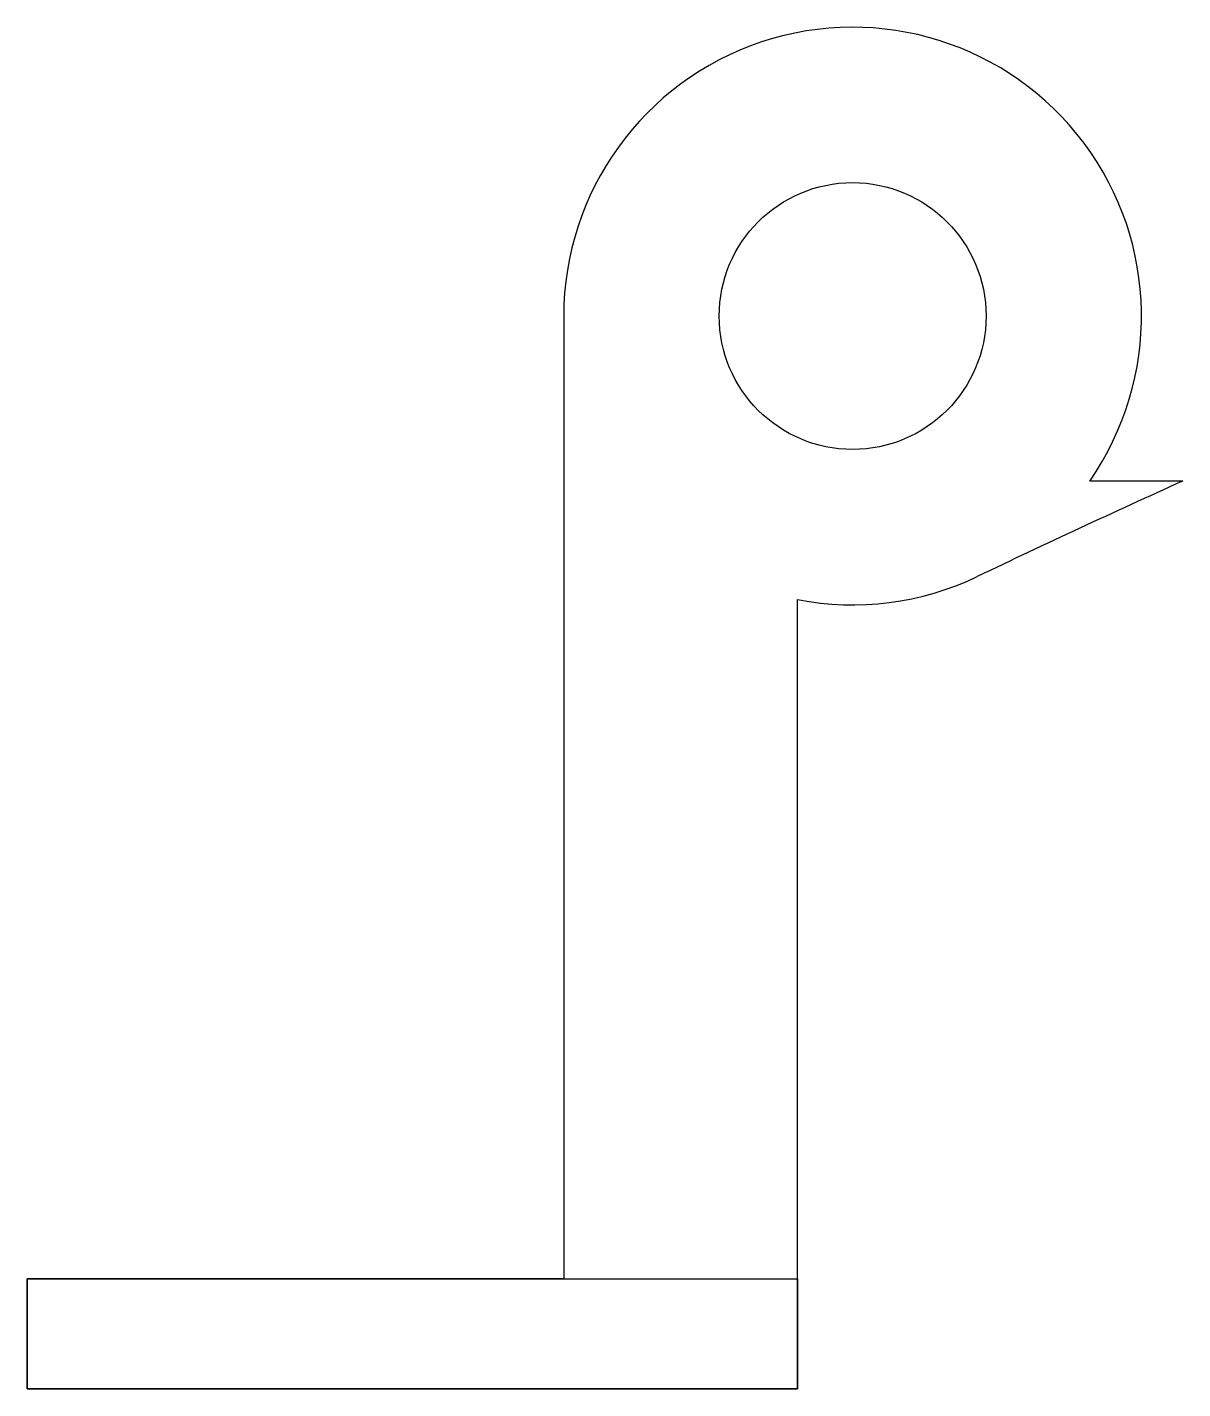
# Model space of a CAD drawing. Header units: millimetres. Extents: x -30 to 12, y -39 to 10.5.
import ezdxf

# ---------------------------------------------------------------- set-up
doc = ezdxf.new("R2010")
doc.units = ezdxf.units.MM
doc.layers.get('0').update_dxf_attribs({"linetype": 'CONTINUOUS'})

msp = doc.modelspace()

# ---------------------------------------------------------------- linework, layer by layer
for p, q in [((-10.5, 0), (-10.5, -35)), ((12, -6), (8.617, -6)), ((-2, -39), (-2, -10.308)), ((-10.5, -35), (-30, -35)), ((-30, -35), (-30, -39)), ((-30, -39), (-2, -39))]:
    msp.add_line(p, q)
msp.add_lwpolyline([(-2, -39), (-30, -39), (-30, -35), (-2, -35)], close=True)
msp.add_circle((0, 0), 4.85)
for centre, radius, start, end in [((0, 0), 10.5, -34.8499, 180), ((165.913, -346.862), 374, 114.30108, 115.56296), ((0, 0), 10.5, 259.0194, 295.563)]:
    msp.add_arc(centre, radius, start, end)

doc.saveas('drawing.dxf')
